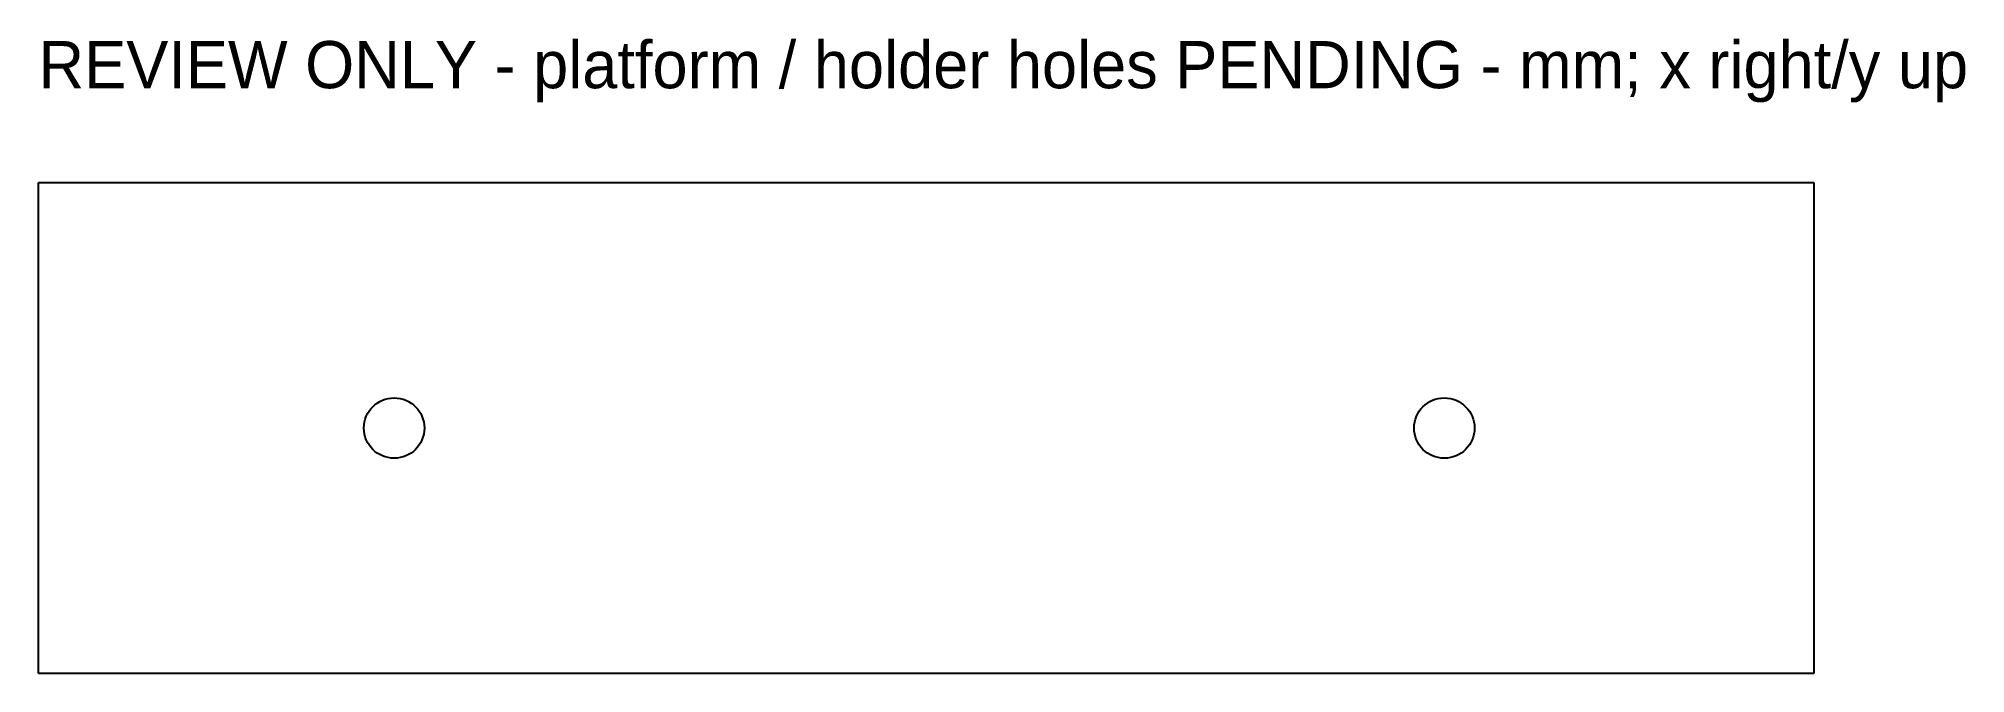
# Model space of a CAD drawing. Header units: millimetres. Extents: x 154 to 256, y -43 to -9.
import ezdxf

# ---------------------------------------------------------------- set-up
doc = ezdxf.new("R2010")
doc.units = ezdxf.units.MM
for name, color, linetype in [('CANDIDATE_OUTLINE', 7, 'CONTINUOUS'), ('HOLDER_HOLES_PENDING', 1, 'CONTINUOUS'), ('REVIEW_REFERENCE', 8, 'CONTINUOUS')]:
    doc.layers.add(name, color=color, linetype=linetype)

msp = doc.modelspace()

# ---------------------------------------------------------------- linework, layer by layer
at = {"layer": 'CANDIDATE_OUTLINE'}
for p, q in [((154, -17), (248, -17)), ((154, -43), (154, -17)), ((248, -17), (248, -43)), ((248, -43), (154, -43))]:
    msp.add_line(p, q, dxfattribs=at)
at = {"layer": 'HOLDER_HOLES_PENDING'}
for centre in [(172.83, -30), (228.44, -30)]:
    msp.add_circle(centre, 1.6, dxfattribs=at)

# ---------------------------------------------------------------- texts
at = {"layer": 'REVIEW_REFERENCE'}
msp.add_text('REVIEW ONLY - platform / holder holes PENDING - mm; x right/y up', height=2.5, dxfattribs=at).set_placement((154, -12))

doc.saveas('drawing.dxf')
